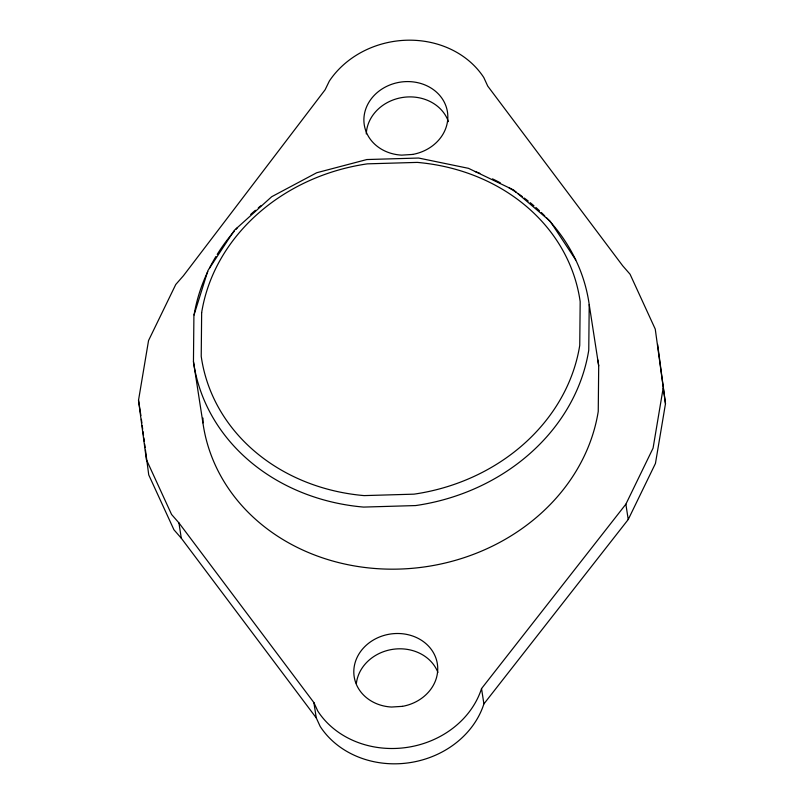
<?xml version="1.0" encoding="UTF-8"?>
<svg xmlns="http://www.w3.org/2000/svg" width="804" height="804" viewBox="0 0 804 804"><rect width="100%" height="100%" fill="white"/><g stroke="black" fill="none" stroke-linecap="round" stroke-linejoin="round"><path stroke-width="1.21" d="M546.469 217.683A199.935 174.187 -8.8 0 1 589.211 304.545L598.699 365.8L598.246 411.417A199.935 174.187 -8.8 0 1 399.075 569.081A199.935 174.187 -8.8 0 1 202.93 422.884L193.452 361.629L193.905 316.012A199.935 174.187 -8.8 0 1 207.814 271.561M202.93 422.884L202.98 418.07M589.211 304.545L588.759 350.152A199.935 174.187 -8.8 0 1 415.638 505.565L363.589 507.083A199.935 174.187 -8.8 0 1 193.452 361.629M663.109 388.422L653.079 448.14L625.864 504.188L481.536 688.586A89.445 77.928 -8.8 0 1 405.99 747.549A89.445 77.928 -8.8 0 1 317.821 711.138L313.892 702.585L178.92 522.881L171.564 514.459L146.368 459.586L138.519 400.271L148.549 340.544L175.764 284.495L183.443 275.732L325.107 89.777L329.349 81.043A89.445 77.928 -8.8 0 1 483.807 77.546L487.737 86.098L622.708 265.802L630.065 274.234L655.26 329.097L665.481 403.729L655.451 463.456L628.236 519.505L483.907 703.902A89.445 77.928 -8.8 0 1 408.362 762.865A89.445 77.928 -8.8 0 1 320.193 726.454L316.263 717.902L181.292 538.198L173.935 529.766L148.74 474.903L145.474 450.18M194.025 314.977L207.914 270.596L234.286 230.396L271.712 196.709L316.746 172.729L366.855 159.544L418.603 158.036L468.471 168.327L513.052 189.704M513.726 190.086L550.157 221.231L575.744 259.923M625.864 504.188L628.236 519.505M481.536 688.586L483.907 703.902M313.892 702.585L316.263 717.902M178.92 522.881L181.292 538.198M138.519 400.271L140.891 415.578M657.632 344.413L665.481 403.729M141.383 419.286L141.876 422.994M142.197 425.467L142.69 429.175M143.022 431.647L143.514 435.356M143.836 437.828L144.328 441.537M144.65 444.009L145.142 447.707M366.282 133.946A42.089 36.672 -8.8 0 1 402.854 97.425A42.089 36.672 -8.8 0 1 448.421 121.635M356.373 683.46A42.089 36.672 -8.8 0 1 393.427 649.24A42.089 36.672 -8.8 0 1 437.909 672.405M597.724 359.76A199.935 174.187 -8.8 0 1 598.699 365.8M209.402 268.305A199.935 174.187 -8.8 0 1 215.914 256.506M217.201 254.396A199.935 174.187 -8.8 0 1 234.225 231.301M235.823 229.472A199.935 174.187 -8.8 0 1 237.461 227.643M250.657 214.467A199.935 174.187 -8.8 0 1 255.381 210.296M258.285 207.874A199.935 174.187 -8.8 0 1 261.23 205.492M475.144 171.523A199.935 174.187 -8.8 0 1 479.847 173.322M492.51 178.87A199.935 174.187 -8.8 0 1 500.309 182.82M508.902 187.704A199.935 174.187 -8.8 0 1 516.148 192.307M518.208 193.694A199.935 174.187 -8.8 0 1 522.278 196.578M524.288 198.055A199.935 174.187 -8.8 0 1 528.248 201.09M530.188 202.648A199.935 174.187 -8.8 0 1 533.997 205.844M535.866 207.472A199.935 174.187 -8.8 0 1 539.514 210.799M541.303 212.497A199.935 174.187 -8.8 0 1 544.77 215.934M201.653 312.656L201.221 356.333A191.442 166.79 -8.8 0 0 364.132 495.606L413.97 494.158A191.442 166.79 -8.8 0 0 579.744 345.348L580.176 301.671A191.442 166.79 -8.8 0 0 417.266 162.398L367.428 163.845A191.442 166.79 -8.8 0 0 201.653 312.656M412.613 154.438L401.658 155.132A42.089 36.672 -8.8 0 1 369.79 100.902A42.089 36.672 -8.8 0 1 440.552 96.42A42.089 36.672 -8.8 0 1 412.613 154.438M402.513 706.344L391.558 707.038A42.089 36.672 -8.8 0 1 359.7 652.818A42.089 36.672 -8.8 0 1 430.462 648.336A42.089 36.672 -8.8 0 1 402.513 706.344"/></g></svg>
